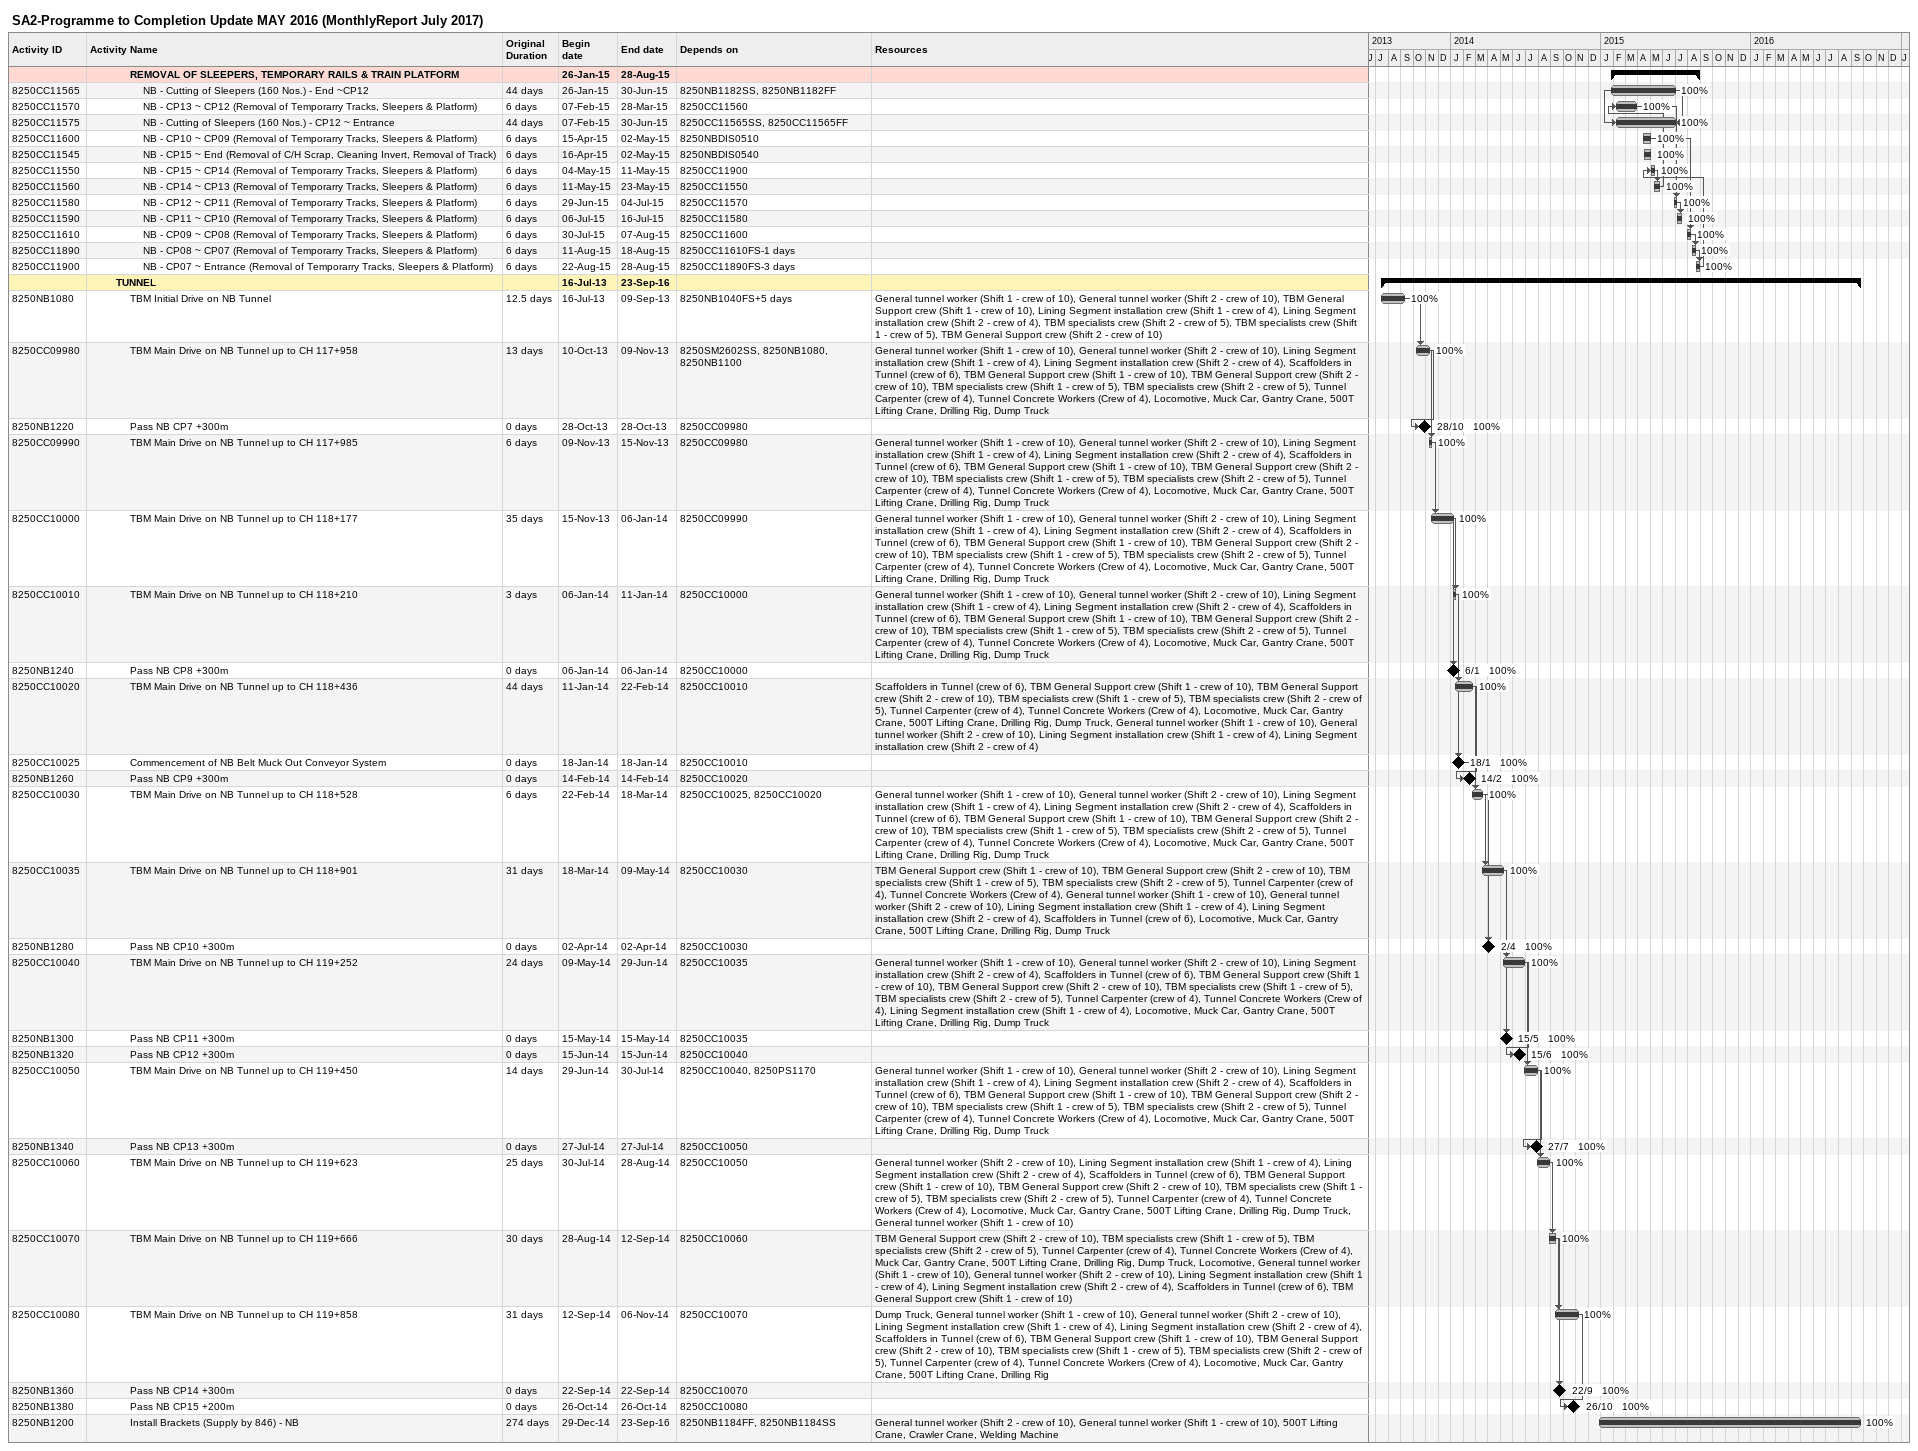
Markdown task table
SA2-Programme to Completion Update MAY 2016 (MonthlyReport July 2017)

| ID | Level | Task | Original duration | Start | Finish | Predecessors | Resources | % complete |
|---|---|---|---|---|---|---|---|---|
|  | 4 | **REMOVAL OF SLEEPERS, TEMPORARY RAILS & TRAIN PLATFORM** |  | 2015-01-26 | 2015-08-28 |  |  |  |
| 8250CC11565 | 5 | NB - Cutting of Sleepers (160 Nos.) - End ~CP12 | 44d | 2015-01-26 | 2015-06-30 | 8250NB1182SS, 8250NB1182FF |  | 100 |
| 8250CC11570 | 5 | NB - CP13 ~ CP12 (Removal of Temporarry Tracks, Sleepers & Platform) | 6d | 2015-02-07 | 2015-03-28 | 8250CC11560 |  | 100 |
| 8250CC11575 | 5 | NB - Cutting of Sleepers (160 Nos.) - CP12 ~ Entrance | 44d | 2015-02-07 | 2015-06-30 | 8250CC11565SS, 8250CC11565FF |  | 100 |
| 8250CC11600 | 5 | NB - CP10 ~ CP09 (Removal of Temporarry Tracks, Sleepers & Platform) | 6d | 2015-04-15 | 2015-05-02 | 8250NBDIS0510 |  | 100 |
| 8250CC11545 | 5 | NB - CP15 ~ End (Removal of C/H Scrap, Cleaning Invert, Removal of Track) | 6d | 2015-04-16 | 2015-05-02 | 8250NBDIS0540 |  | 100 |
| 8250CC11550 | 5 | NB - CP15 ~ CP14 (Removal of Temporarry Tracks, Sleepers & Platform) | 6d | 2015-05-04 | 2015-05-11 | 8250CC11900 |  | 100 |
| 8250CC11560 | 5 | NB - CP14 ~ CP13 (Removal of Temporarry Tracks, Sleepers & Platform) | 6d | 2015-05-11 | 2015-05-23 | 8250CC11550 |  | 100 |
| 8250CC11580 | 5 | NB - CP12 ~ CP11 (Removal of Temporarry Tracks, Sleepers & Platform) | 6d | 2015-06-29 | 2015-07-04 | 8250CC11570 |  | 100 |
| 8250CC11590 | 5 | NB - CP11 ~ CP10 (Removal of Temporarry Tracks, Sleepers & Platform) | 6d | 2015-07-06 | 2015-07-16 | 8250CC11580 |  | 100 |
| 8250CC11610 | 5 | NB - CP09 ~ CP08 (Removal of Temporarry Tracks, Sleepers & Platform) | 6d | 2015-07-30 | 2015-08-07 | 8250CC11600 |  | 100 |
| 8250CC11890 | 5 | NB - CP08 ~ CP07 (Removal of Temporarry Tracks, Sleepers & Platform) | 6d | 2015-08-11 | 2015-08-18 | 8250CC11610FS-1d |  | 100 |
| 8250CC11900 | 5 | NB - CP07 ~ Entrance (Removal of Temporarry Tracks, Sleepers & Platform) | 6d | 2015-08-22 | 2015-08-28 | 8250CC11890FS-3d |  | 100 |
|  | 3 | **TUNNEL** |  | 2013-07-16 | 2016-09-23 |  |  |  |
| 8250NB1080 | 4 | TBM Initial Drive on NB Tunnel | 12.5d | 2013-07-16 | 2013-09-09 | 8250NB1040FS+5d | General tunnel worker (Shift 1 - crew of 10), General tunnel worker (Shift 2 - crew of 10), TBM General Support crew (Shift 1 - crew of 10), Lining Segment installation crew (Shift 1 - crew of 4), Lining Segment installation crew (Shift 2 - crew of 4), TBM specialists crew (Shift 2 - crew of 5), TBM specialists crew (Shift 1 - crew of 5), TBM General Support crew (Shift 2 - crew of 10) | 100 |
| 8250CC09980 | 4 | TBM Main Drive on NB Tunnel up to CH 117+958 | 13d | 2013-10-10 | 2013-11-09 | 8250SM2602SS, 8250NB1080, 8250NB1100 | General tunnel worker (Shift 1 - crew of 10), General tunnel worker (Shift 2 - crew of 10), Lining Segment installation crew (Shift 1 - crew of 4), Lining Segment installation crew (Shift 2 - crew of 4), Scaffolders in Tunnel (crew of 6), TBM General Support crew (Shift 1 - crew of 10), TBM General Support crew (Shift 2 - crew of 10), TBM specialists crew (Shift 1 - crew of 5), TBM specialists crew (Shift 2 - crew of 5), Tunnel Carpenter (crew of 4), Tunnel Concrete Workers (Crew of 4), Locomotive, Muck Car, Gantry Crane, 500T Lifting Crane, Drilling Rig, Dump Truck | 100 |
| 8250NB1220 | 4 | Pass NB CP7 +300m | 0d | 2013-10-28 | 2013-10-28 | 8250CC09980 |  | 100 |
| 8250CC09990 | 4 | TBM Main Drive on NB Tunnel up to CH 117+985 | 6d | 2013-11-09 | 2013-11-15 | 8250CC09980 | General tunnel worker (Shift 1 - crew of 10), General tunnel worker (Shift 2 - crew of 10), Lining Segment installation crew (Shift 1 - crew of 4), Lining Segment installation crew (Shift 2 - crew of 4), Scaffolders in Tunnel (crew of 6), TBM General Support crew (Shift 1 - crew of 10), TBM General Support crew (Shift 2 - crew of 10), TBM specialists crew (Shift 1 - crew of 5), TBM specialists crew (Shift 2 - crew of 5), Tunnel Carpenter (crew of 4), Tunnel Concrete Workers (Crew of 4), Locomotive, Muck Car, Gantry Crane, 500T Lifting Crane, Drilling Rig, Dump Truck | 100 |
| 8250CC10000 | 4 | TBM Main Drive on NB Tunnel up to CH 118+177 | 35d | 2013-11-15 | 2014-01-06 | 8250CC09990 | General tunnel worker (Shift 1 - crew of 10), General tunnel worker (Shift 2 - crew of 10), Lining Segment installation crew (Shift 1 - crew of 4), Lining Segment installation crew (Shift 2 - crew of 4), Scaffolders in Tunnel (crew of 6), TBM General Support crew (Shift 1 - crew of 10), TBM General Support crew (Shift 2 - crew of 10), TBM specialists crew (Shift 1 - crew of 5), TBM specialists crew (Shift 2 - crew of 5), Tunnel Carpenter (crew of 4), Tunnel Concrete Workers (Crew of 4), Locomotive, Muck Car, Gantry Crane, 500T Lifting Crane, Drilling Rig, Dump Truck | 100 |
| 8250CC10010 | 4 | TBM Main Drive on NB Tunnel up to CH 118+210 | 3d | 2014-01-06 | 2014-01-11 | 8250CC10000 | General tunnel worker (Shift 1 - crew of 10), General tunnel worker (Shift 2 - crew of 10), Lining Segment installation crew (Shift 1 - crew of 4), Lining Segment installation crew (Shift 2 - crew of 4), Scaffolders in Tunnel (crew of 6), TBM General Support crew (Shift 1 - crew of 10), TBM General Support crew (Shift 2 - crew of 10), TBM specialists crew (Shift 1 - crew of 5), TBM specialists crew (Shift 2 - crew of 5), Tunnel Carpenter (crew of 4), Tunnel Concrete Workers (Crew of 4), Locomotive, Muck Car, Gantry Crane, 500T Lifting Crane, Drilling Rig, Dump Truck | 100 |
| 8250NB1240 | 4 | Pass NB CP8 +300m | 0d | 2014-01-06 | 2014-01-06 | 8250CC10000 |  | 100 |
| 8250CC10020 | 4 | TBM Main Drive on NB Tunnel up to CH 118+436 | 44d | 2014-01-11 | 2014-02-22 | 8250CC10010 | Scaffolders in Tunnel (crew of 6), TBM General Support crew (Shift 1 - crew of 10), TBM General Support crew (Shift 2 - crew of 10), TBM specialists crew (Shift 1 - crew of 5), TBM specialists crew (Shift 2 - crew of 5), Tunnel Carpenter (crew of 4), Tunnel Concrete Workers (Crew of 4), Locomotive, Muck Car, Gantry Crane, 500T Lifting Crane, Drilling Rig, Dump Truck, General tunnel worker (Shift 1 - crew of 10), General tunnel worker (Shift 2 - crew of 10), Lining Segment installation crew (Shift 1 - crew of 4), Lining Segment installation crew (Shift 2 - crew of 4) | 100 |
| 8250CC10025 | 4 | Commencement of NB Belt Muck Out Conveyor System | 0d | 2014-01-18 | 2014-01-18 | 8250CC10010 |  | 100 |
| 8250NB1260 | 4 | Pass NB CP9 +300m | 0d | 2014-02-14 | 2014-02-14 | 8250CC10020 |  | 100 |
| 8250CC10030 | 4 | TBM Main Drive on NB Tunnel up to CH 118+528 | 6d | 2014-02-22 | 2014-03-18 | 8250CC10025, 8250CC10020 | General tunnel worker (Shift 1 - crew of 10), General tunnel worker (Shift 2 - crew of 10), Lining Segment installation crew (Shift 1 - crew of 4), Lining Segment installation crew (Shift 2 - crew of 4), Scaffolders in Tunnel (crew of 6), TBM General Support crew (Shift 1 - crew of 10), TBM General Support crew (Shift 2 - crew of 10), TBM specialists crew (Shift 1 - crew of 5), TBM specialists crew (Shift 2 - crew of 5), Tunnel Carpenter (crew of 4), Tunnel Concrete Workers (Crew of 4), Locomotive, Muck Car, Gantry Crane, 500T Lifting Crane, Drilling Rig, Dump Truck | 100 |
| 8250CC10035 | 4 | TBM Main Drive on NB Tunnel up to CH 118+901 | 31d | 2014-03-18 | 2014-05-09 | 8250CC10030 | TBM General Support crew (Shift 1 - crew of 10), TBM General Support crew (Shift 2 - crew of 10), TBM specialists crew (Shift 1 - crew of 5), TBM specialists crew (Shift 2 - crew of 5), Tunnel Carpenter (crew of 4), Tunnel Concrete Workers (Crew of 4), General tunnel worker (Shift 1 - crew of 10), General tunnel worker (Shift 2 - crew of 10), Lining Segment installation crew (Shift 1 - crew of 4), Lining Segment installation crew (Shift 2 - crew of 4), Scaffolders in Tunnel (crew of 6), Locomotive, Muck Car, Gantry Crane, 500T Lifting Crane, Drilling Rig, Dump Truck | 100 |
| 8250NB1280 | 4 | Pass NB CP10 +300m | 0d | 2014-04-02 | 2014-04-02 | 8250CC10030 |  | 100 |
| 8250CC10040 | 4 | TBM Main Drive on NB Tunnel up to CH 119+252 | 24d | 2014-05-09 | 2014-06-29 | 8250CC10035 | General tunnel worker (Shift 1 - crew of 10), General tunnel worker (Shift 2 - crew of 10), Lining Segment installation crew (Shift 2 - crew of 4), Scaffolders in Tunnel (crew of 6), TBM General Support crew (Shift 1 - crew of 10), TBM General Support crew (Shift 2 - crew of 10), TBM specialists crew (Shift 1 - crew of 5), TBM specialists crew (Shift 2 - crew of 5), Tunnel Carpenter (crew of 4), Tunnel Concrete Workers (Crew of 4), Lining Segment installation crew (Shift 1 - crew of 4), Locomotive, Muck Car, Gantry Crane, 500T Lifting Crane, Drilling Rig, Dump Truck | 100 |
| 8250NB1300 | 4 | Pass NB CP11 +300m | 0d | 2014-05-15 | 2014-05-15 | 8250CC10035 |  | 100 |
| 8250NB1320 | 4 | Pass NB CP12 +300m | 0d | 2014-06-15 | 2014-06-15 | 8250CC10040 |  | 100 |
| 8250CC10050 | 4 | TBM Main Drive on NB Tunnel up to CH 119+450 | 14d | 2014-06-29 | 2014-07-30 | 8250CC10040, 8250PS1170 | General tunnel worker (Shift 1 - crew of 10), General tunnel worker (Shift 2 - crew of 10), Lining Segment installation crew (Shift 1 - crew of 4), Lining Segment installation crew (Shift 2 - crew of 4), Scaffolders in Tunnel (crew of 6), TBM General Support crew (Shift 1 - crew of 10), TBM General Support crew (Shift 2 - crew of 10), TBM specialists crew (Shift 1 - crew of 5), TBM specialists crew (Shift 2 - crew of 5), Tunnel Carpenter (crew of 4), Tunnel Concrete Workers (Crew of 4), Locomotive, Muck Car, Gantry Crane, 500T Lifting Crane, Drilling Rig, Dump Truck | 100 |
| 8250NB1340 | 4 | Pass NB CP13 +300m | 0d | 2014-07-27 | 2014-07-27 | 8250CC10050 |  | 100 |
| 8250CC10060 | 4 | TBM Main Drive on NB Tunnel up to CH 119+623 | 25d | 2014-07-30 | 2014-08-28 | 8250CC10050 | General tunnel worker (Shift 2 - crew of 10), Lining Segment installation crew (Shift 1 - crew of 4), Lining Segment installation crew (Shift 2 - crew of 4), Scaffolders in Tunnel (crew of 6), TBM General Support crew (Shift 1 - crew of 10), TBM General Support crew (Shift 2 - crew of 10), TBM specialists crew (Shift 1 - crew of 5), TBM specialists crew (Shift 2 - crew of 5), Tunnel Carpenter (crew of 4), Tunnel Concrete Workers (Crew of 4), Locomotive, Muck Car, Gantry Crane, 500T Lifting Crane, Drilling Rig, Dump Truck, General tunnel worker (Shift 1 - crew of 10) | 100 |
| 8250CC10070 | 4 | TBM Main Drive on NB Tunnel up to CH 119+666 | 30d | 2014-08-28 | 2014-09-12 | 8250CC10060 | TBM General Support crew (Shift 2 - crew of 10), TBM specialists crew (Shift 1 - crew of 5), TBM specialists crew (Shift 2 - crew of 5), Tunnel Carpenter (crew of 4), Tunnel Concrete Workers (Crew of 4), Muck Car, Gantry Crane, 500T Lifting Crane, Drilling Rig, Dump Truck, Locomotive, General tunnel worker (Shift 1 - crew of 10), General tunnel worker (Shift 2 - crew of 10), Lining Segment installation crew (Shift 1 - crew of 4), Lining Segment installation crew (Shift 2 - crew of 4), Scaffolders in Tunnel (crew of 6), TBM General Support crew (Shift 1 - crew of 10) | 100 |
| 8250CC10080 | 4 | TBM Main Drive on NB Tunnel up to CH 119+858 | 31d | 2014-09-12 | 2014-11-06 | 8250CC10070 | Dump Truck, General tunnel worker (Shift 1 - crew of 10), General tunnel worker (Shift 2 - crew of 10), Lining Segment installation crew (Shift 1 - crew of 4), Lining Segment installation crew (Shift 2 - crew of 4), Scaffolders in Tunnel (crew of 6), TBM General Support crew (Shift 1 - crew of 10), TBM General Support crew (Shift 2 - crew of 10), TBM specialists crew (Shift 1 - crew of 5), TBM specialists crew (Shift 2 - crew of 5), Tunnel Carpenter (crew of 4), Tunnel Concrete Workers (Crew of 4), Locomotive, Muck Car, Gantry Crane, 500T Lifting Crane, Drilling Rig | 100 |
| 8250NB1360 | 4 | Pass NB CP14 +300m | 0d | 2014-09-22 | 2014-09-22 | 8250CC10070 |  | 100 |
| 8250NB1380 | 4 | Pass NB CP15 +200m | 0d | 2014-10-26 | 2014-10-26 | 8250CC10080 |  | 100 |
| 8250NB1200 | 4 | Install Brackets (Supply by 846) - NB | 274d | 2014-12-29 | 2016-09-23 | 8250NB1184FF, 8250NB1184SS | General tunnel worker (Shift 2 - crew of 10), General tunnel worker (Shift 1 - crew of 10), 500T Lifting Crane, Crawler Crane, Welding Machine | 100 |
